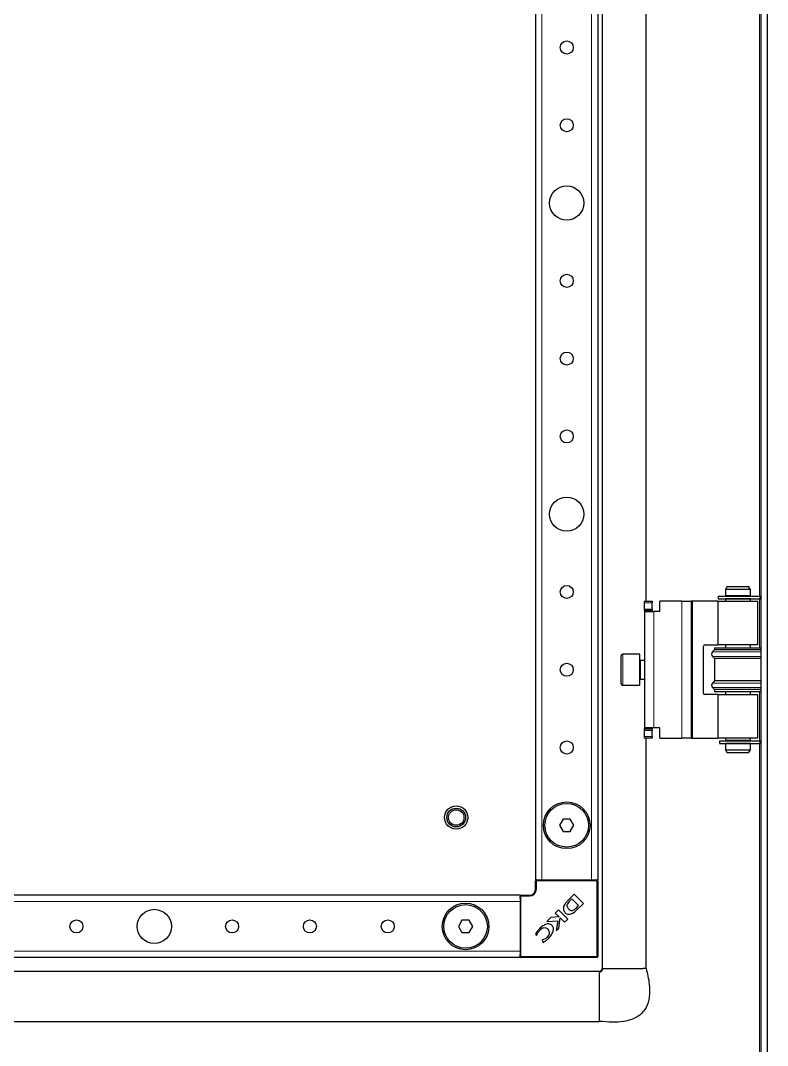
# Model space of a CAD drawing. Header units: millimetres. Extents: x -1114 to 3058, y -1920 to 1219.
# Drawn here: x -15.4 to 224.6, y -1192 to -862.6 of the extents above; entities that cross this region are included whole.
import ezdxf

# ---------------------------------------------------------------- set-up
doc = ezdxf.new("R2010")
doc.units = ezdxf.units.MM

msp = doc.modelspace()

# ---------------------------------------------------------------- linework, layer by layer
at = {"color": 7, "linetype": 'Continuous', "lineweight": 25}
for p, q in [((222.56, -1198.72), (222.56, 756.28)), ((224.56, -1198.72), (224.56, 756.28)), ((171.56, -1167.22), (171.56, 724.78)), ((150.06, 696.28), (150.06, -1138.72)), ((170.06, 696.28), (170.06, -1138.72)), ((185.56, -1049.22), (185.56, -518.22)), ((208.69, -1047.52), (208.69, -1048.42)), ((208.69, -1047.52), (208.74, -1047.52)), ((208.74, -1047.52), (222.21, -1047.52)), ((211.64, -1044.47), (211.06, -1045.47)), ((211.06, -1045.47), (211.06, -1047.47)), ((219.06, -1045.47), (211.06, -1045.47)), ((215.59, -1047.47), (211.06, -1047.47)), ((211.56, -1047.47), (211.56, -1047.52)), ((211.64, -1044.47), (218.48, -1044.47)), ((219.06, -1047.47), (215.59, -1047.47)), ((219.06, -1045.47), (218.48, -1044.47)), ((218.56, -1047.52), (218.56, -1047.47)), ((219.06, -1047.47), (219.06, -1045.47)), ((222.21, -1048.42), (222.21, -1047.52)), ((185.01, -1049.72), (185.01, -1049.22)), ((185.01, -1049.22), (187.51, -1049.22)), ((185.01, -1051.72), (185.01, -1049.72)), ((187.51, -1049.22), (187.51, -1049.72)), ((187.51, -1051.72), (187.51, -1049.72)), ((197.01, -1049.22), (190.01, -1049.22)), ((190.01, -1052.52), (190.01, -1049.22)), ((197.01, -1049.22), (200.01, -1049.22)), ((200.01, -1049.22), (200.01, -1093.22)), ((200.51, -1049.22), (200.01, -1049.22)), ((208.61, -1049.22), (200.51, -1049.22)), ((208.61, -1049.22), (208.61, -1063.22)), ((208.61, -1049.22), (221.51, -1049.22)), ((208.69, -1048.42), (208.74, -1048.42)), ((208.74, -1048.42), (222.21, -1048.42)), ((211.06, -1048.47), (211.06, -1049.22)), ((215.59, -1048.47), (211.06, -1048.47)), ((211.56, -1048.42), (211.56, -1048.47)), ((219.06, -1048.47), (215.59, -1048.47)), ((218.56, -1048.47), (218.56, -1048.42)), ((219.06, -1049.22), (219.06, -1048.47)), ((221.51, -1063.22), (221.51, -1049.22)), ((185.01, -1052.22), (185.01, -1051.72)), ((187.51, -1052.22), (185.01, -1052.22)), ((185.01, -1052.22), (185.01, -1052.52)), ((185.01, -1052.52), (188.01, -1052.52)), ((185.01, -1052.52), (185.01, -1089.92)), ((187.51, -1051.72), (187.51, -1052.22)), ((187.51, -1052.52), (187.51, -1052.22)), ((190.01, -1052.52), (188.01, -1052.52)), ((204.01, -1078.72), (204.01, -1063.72)), ((204.51, -1063.22), (208.61, -1063.22)), ((221.51, -1063.22), (208.61, -1063.22)), ((211.06, -1063.22), (211.06, -1064.22)), ((219.06, -1064.22), (219.06, -1063.22)), ((177.51, -1075.62), (177.51, -1066.82)), ((183.51, -1066.22), (178.11, -1066.22)), ((183.51, -1076.22), (183.51, -1066.22)), ((207.56, -1064.82), (206.86, -1065.5)), ((206.86, -1066.93), (207.56, -1067.62)), ((207.56, -1064.22), (207.56, -1064.82)), ((207.56, -1064.22), (222.56, -1064.22)), ((222.56, -1064.82), (207.56, -1064.82)), ((185.01, -1068.22), (183.76, -1068.22)), ((207.56, -1067.62), (207.56, -1074.82)), ((222.56, -1067.62), (207.56, -1067.62)), ((178.11, -1076.22), (183.51, -1076.22)), ((183.76, -1074.22), (185.01, -1074.22)), ((207.56, -1074.82), (206.86, -1075.5)), ((206.86, -1076.93), (207.56, -1077.62)), ((222.56, -1074.82), (207.56, -1074.82)), ((208.61, -1079.22), (204.51, -1079.22)), ((207.56, -1077.62), (207.56, -1078.22)), ((222.56, -1077.62), (207.56, -1077.62)), ((207.56, -1078.22), (222.56, -1078.22)), ((208.61, -1079.22), (208.61, -1093.22)), ((208.61, -1079.22), (221.51, -1079.22)), ((211.06, -1078.22), (211.06, -1079.22)), ((219.06, -1079.22), (219.06, -1078.22)), ((221.51, -1093.22), (221.51, -1079.22)), ((188.01, -1089.92), (185.01, -1089.92)), ((185.01, -1089.92), (185.01, -1090.22)), ((185.01, -1090.72), (185.01, -1090.22)), ((185.01, -1090.22), (187.51, -1090.22)), ((187.51, -1090.22), (187.51, -1089.92)), ((187.51, -1090.22), (187.51, -1090.72)), ((190.01, -1089.92), (188.01, -1089.92)), ((190.01, -1093.22), (190.01, -1089.92)), ((185.01, -1092.72), (185.01, -1090.72)), ((185.01, -1093.22), (185.01, -1092.72)), ((187.51, -1093.22), (185.01, -1093.22)), ((185.56, -1167.22), (185.56, -1093.22)), ((187.51, -1092.72), (187.51, -1090.72)), ((187.51, -1092.72), (187.51, -1093.22)), ((190.01, -1093.22), (197.01, -1093.22)), ((200.01, -1093.22), (197.01, -1093.22)), ((200.01, -1093.22), (200.51, -1093.22)), ((200.51, -1093.22), (208.61, -1093.22)), ((221.51, -1093.22), (208.61, -1093.22)), ((211.06, -1093.22), (211.06, -1093.97)), ((219.06, -1093.97), (219.06, -1093.22)), ((209.12, -1094.02), (209.12, -1094.92)), ((209.12, -1094.02), (209.14, -1094.02)), ((209.12, -1094.92), (209.14, -1094.92)), ((209.14, -1094.02), (209.14, -1094.92)), ((209.14, -1094.02), (209.22, -1094.02)), ((209.14, -1094.92), (209.22, -1094.92)), ((209.22, -1094.02), (222.21, -1094.02)), ((209.22, -1094.92), (222.21, -1094.92)), ((215.59, -1093.97), (211.06, -1093.97)), ((211.06, -1094.97), (211.06, -1096.97)), ((215.59, -1094.97), (211.06, -1094.97)), ((211.06, -1096.97), (211.64, -1097.97)), ((211.06, -1096.97), (215.59, -1096.97)), ((211.56, -1093.97), (211.56, -1094.02)), ((211.56, -1094.92), (211.56, -1094.97)), ((219.06, -1093.97), (215.59, -1093.97)), ((219.06, -1094.97), (215.59, -1094.97)), ((215.59, -1096.97), (219.06, -1096.97)), ((218.48, -1097.97), (219.06, -1096.97)), ((218.56, -1094.02), (218.56, -1093.97)), ((218.56, -1094.97), (218.56, -1094.92)), ((219.06, -1096.97), (219.06, -1094.97)), ((222.21, -1094.92), (222.21, -1094.02)), ((215.52, -1097.97), (211.64, -1097.97)), ((218.48, -1097.97), (215.52, -1097.97)), ((158.91, -1119.22), (157.75, -1121.22)), ((161.22, -1119.22), (158.91, -1119.22)), ((162.37, -1121.22), (161.22, -1119.22)), ((157.75, -1121.22), (158.91, -1123.22)), ((158.91, -1123.22), (161.22, -1123.22)), ((161.22, -1123.22), (162.37, -1121.22)), ((150.06, -1138.72), (150.36, -1138.72)), ((150.06, -1141.72), (150.06, -1139.02)), ((150.36, -1138.72), (151.01, -1138.72)), ((151.01, -1138.72), (152.06, -1138.72)), ((152.06, -1138.72), (168.06, -1138.72)), ((168.06, -1138.72), (169.11, -1138.72)), ((169.11, -1138.72), (169.76, -1138.72)), ((169.76, -1138.72), (170.06, -1138.72)), ((170.06, -1139.02), (170.06, -1163.42)), ((145.06, -1143.72), (-134.94, -1143.72)), ((145.06, -1143.72), (145.06, -1144.02)), ((145.06, -1144.66), (145.06, -1144.02)), ((145.06, -1144.66), (145.06, -1145.72)), ((145.06, -1145.72), (145.06, -1161.72)), ((145.36, -1143.72), (148.06, -1143.72)), ((160.56, -1145.25), (160.55, -1145.27)), ((162.45, -1143.36), (160.56, -1145.25)), ((161.71, -1144.84), (161.05, -1145.52)), ((163.89, -1147.03), (161.71, -1144.84)), ((165.41, -1146.32), (162.45, -1143.36)), ((163.42, -1148.31), (165.41, -1146.32)), ((157.45, -1148.37), (156.39, -1149.43)), ((156.39, -1149.43), (157.64, -1150.67)), ((160.41, -1151.33), (157.45, -1148.37)), ((163.17, -1147.77), (163.89, -1147.03)), ((126.41, -1151.72), (125.25, -1153.72)), ((128.72, -1151.72), (126.41, -1151.72)), ((129.87, -1153.72), (128.72, -1151.72)), ((154.98, -1150.84), (153.69, -1152.13)), ((153.69, -1152.13), (157.16, -1151.95)), ((157.64, -1150.67), (154.98, -1150.84)), ((157.16, -1151.95), (156.69, -1155.05)), ((157.49, -1154.25), (157.97, -1150.98)), ((157.97, -1150.98), (159.36, -1152.37)), ((159.36, -1152.37), (160.41, -1151.33)), ((125.25, -1153.72), (126.41, -1155.72)), ((126.41, -1155.72), (128.72, -1155.72)), ((128.72, -1155.72), (129.87, -1153.72)), ((150.06, -1156.09), (150.31, -1156.6)), ((156.69, -1155.05), (157.49, -1154.25)), ((150.31, -1156.6), (150.42, -1156.49)), ((152.26, -1158.04), (152.12, -1158.17)), ((152.12, -1158.17), (152.46, -1158.86)), ((145.06, -1161.72), (145.06, -1162.77)), ((145.06, -1163.42), (145.06, -1162.77)), ((145.06, -1163.72), (-134.94, -1163.72)), ((145.06, -1163.42), (145.06, -1163.72)), ((169.76, -1163.72), (145.36, -1163.72)), ((170.56, -1168.22), (-135.54, -1168.22)), ((170.56, -1184.22), (170.56, -1168.54)), ((171.67, -1167.22), (172.54, -1167.22)), ((172.54, -1167.22), (174.93, -1167.22)), ((174.93, -1167.22), (174.99, -1167.22)), ((174.99, -1167.22), (182.13, -1167.22)), ((182.13, -1167.22), (182.28, -1167.22)), ((182.28, -1167.22), (184.58, -1167.22)), ((-262.44, -1184.22), (170.56, -1184.22))]:
    msp.add_line(p, q, dxfattribs=at)
at = {"color": 8, "linetype": 'Continuous', "lineweight": 18}
for p, q in [((152.06, 696.28), (152.06, -1138.72)), ((168.06, 696.28), (168.06, -1138.72)), ((221.96, -519.92), (221.96, -1047.52)), ((208.74, -1047.52), (208.74, -1048.42)), ((187.51, -1049.72), (185.01, -1049.72)), ((197.01, -1049.22), (197.01, -1093.22)), ((200.51, -1093.22), (200.51, -1049.22)), ((221.96, -1048.42), (221.96, -1064.22)), ((185.01, -1051.72), (187.51, -1051.72)), ((188.01, -1052.52), (188.01, -1089.92)), ((178.11, -1066.22), (178.11, -1076.22)), ((222.56, -1065.5), (206.86, -1065.5)), ((222.56, -1066.93), (206.86, -1066.93)), ((183.76, -1068.22), (183.76, -1071.22)), ((183.76, -1071.22), (183.76, -1074.22)), ((222.56, -1075.5), (206.86, -1075.5)), ((222.56, -1076.93), (206.86, -1076.93)), ((221.96, -1078.22), (221.96, -1094.02)), ((187.51, -1090.72), (185.01, -1090.72)), ((185.01, -1092.72), (187.51, -1092.72)), ((209.22, -1094.02), (209.22, -1094.92)), ((221.96, -1094.92), (221.96, -1196.12)), ((150.06, -1139.02), (150.36, -1139.02)), ((150.36, -1139.02), (150.36, -1138.72)), ((150.36, -1139.02), (150.36, -1141.72)), ((169.76, -1139.02), (150.36, -1139.02)), ((169.76, -1139.02), (169.76, -1138.72)), ((169.76, -1163.42), (169.76, -1139.02)), ((169.76, -1139.02), (170.06, -1139.02)), ((150.06, -1141.72), (150.36, -1141.72)), ((145.06, -1145.72), (-134.94, -1145.72)), ((145.06, -1144.02), (145.36, -1144.02)), ((145.36, -1144.02), (145.36, -1143.72)), ((148.06, -1144.02), (145.36, -1144.02)), ((145.36, -1144.02), (145.36, -1163.42)), ((148.06, -1143.72), (148.06, -1144.02)), ((145.06, -1161.72), (-134.94, -1161.72)), ((145.06, -1163.42), (145.36, -1163.42)), ((145.36, -1163.42), (169.76, -1163.42)), ((145.36, -1163.72), (145.36, -1163.42)), ((169.76, -1163.42), (169.76, -1163.72)), ((169.76, -1163.42), (170.06, -1163.42))]:
    msp.add_line(p, q, dxfattribs=at)
at = {"color": 7, "linetype": 'Continuous', "lineweight": 25}
for centre, radius in [((160.06, -871.22), 2.1), ((160.06, -896.22), 2.1), ((160.06, -921.22), 5.5), ((160.06, -946.22), 2.1), ((160.06, -971.22), 2.1), ((160.06, -996.22), 2.1), ((160.06, -1021.22), 5.5), ((160.06, -1046.22), 2.1), ((160.06, -1071.22), 2.1), ((160.06, -1096.22), 2.1), ((124.56, -1118.72), 3.75), ((124.56, -1118.72), 3), ((124.56, -1118.72), 2.5), ((160.06, -1121.22), 7.5), ((160.06, -1121.22), 7), ((127.56, -1153.72), 7.5), ((27.56, -1153.72), 5.5), ((127.56, -1153.72), 7), ((2.56, -1153.72), 2.1), ((52.56, -1153.72), 2.1), ((77.56, -1153.72), 2.1), ((102.56, -1153.72), 2.1)]:
    msp.add_circle(centre, radius, dxfattribs=at)
for centre, radius, start, end in [((204.51, -1063.72), 0.5, 90, 180), ((178.11, -1066.82), 0.6, 90, 180), ((207.56, -1066.22), 1, 134.427, 225.573), ((183.76, -1067.97), 0.25, 180, 270), ((178.11, -1075.62), 0.6, 180, 270), ((183.76, -1074.47), 0.25, 90, 180), ((207.56, -1076.22), 1, 134.427, 225.573), ((204.51, -1078.72), 0.5, 180, 270), ((150.36, -1139.02), 0.3, 90, 180), ((169.76, -1139.02), 0.3, 0, 90), ((148.06, -1141.72), 2, 270, 0), ((145.36, -1144.02), 0.3, 90, 180), ((159.76, -1145.11), 4.87, 290.3445, 318.7777), ((158.99, -1143.3), 6.12, 306.9888, 313.0744), ((152.99, -1156.12), 1.94, 53.3097, 142.3464), ((152.55, -1155.72), 1.97, 308.454, 35.887), ((145.36, -1163.42), 0.3, 180, 270), ((169.76, -1163.42), 0.3, 270, 0)]:
    msp.add_arc(centre, radius, start, end, dxfattribs=at)
at = {"color": 8, "linetype": 'Continuous', "lineweight": 18}
msp.add_arc((148.06, -1141.72), 2.3, 270, 0, dxfattribs=at)
at = {"color": 7, "linetype": 'Continuous', "lineweight": 25}
for points, knots in [([(160.09, -1145.76), (159.95, -1145.91), (159.71, -1146.17), (159.5, -1146.47), (159.41, -1146.6)], [0, 0, 0, 0, 0.55183, 1, 1, 1, 1]), ([(160.55, -1145.27), (160.47, -1145.35), (160.32, -1145.51), (160.17, -1145.67), (160.09, -1145.76)], [0, 0, 0, 0, 0.486421, 1, 1, 1, 1]), ([(161.05, -1145.52), (160.86, -1145.72), (160.51, -1146.09), (160.19, -1146.63), (160.12, -1147.08), (160.19, -1147.42), (160.38, -1147.77), (160.58, -1147.98), (160.68, -1148.1)], [0, 0, 0, 0, 0.2746757, 0.5030419, 0.607381, 0.7165791, 0.8434117, 1, 1, 1, 1]), ([(159.41, -1146.6), (159.3, -1146.8), (159.1, -1147.19), (158.98, -1147.83), (159.02, -1148.42), (159.22, -1148.96), (159.58, -1149.39), (160.09, -1149.68), (160.75, -1149.8), (161.21, -1149.72), (161.45, -1149.67)], [0, 0, 0, 0, 0.138091, 0.265455, 0.384013, 0.496103, 0.605759, 0.71979, 0.847662, 1, 1, 1, 1]), ([(160.68, -1148.1), (160.78, -1148.19), (160.95, -1148.36), (161.23, -1148.54), (161.5, -1148.63), (161.83, -1148.63), (162.23, -1148.48), (162.51, -1148.29), (162.67, -1148.19)], [0, 0, 0, 0, 0.176808, 0.319231, 0.43938, 0.552395, 0.749205, 1, 1, 1, 1]), ([(155.4, -1153.46), (155.23, -1153.32), (154.9, -1153.04), (154.2, -1152.87), (153.33, -1153), (152.25, -1153.57), (151.56, -1154.21), (151.17, -1154.58)], [0, 0, 0, 0, 0.130532, 0.266031, 0.423997, 0.666819, 1, 1, 1, 1]), ([(151.17, -1154.58), (150.92, -1154.84), (150.49, -1155.31), (150.19, -1155.86), (150.06, -1156.09)], [0, 0, 0, 0, 0.577653, 1, 1, 1, 1]), ([(150.42, -1156.49), (150.56, -1156.18), (150.83, -1155.61), (151.26, -1155.15), (151.45, -1154.94)], [0, 0, 0, 0, 0.547643, 1, 1, 1, 1]), ([(154.19, -1157.62), (154.52, -1157.25), (155.14, -1156.56), (155.69, -1155.39), (155.83, -1154.44), (155.67, -1153.8), (155.49, -1153.57), (155.4, -1153.46)], [0, 0, 0, 0, 0.315674, 0.58952, 0.813199, 0.909026, 1, 1, 1, 1]), ([(153.78, -1157.26), (153.52, -1157.48), (153.07, -1157.86), (152.5, -1157.98), (152.26, -1158.04)], [0, 0, 0, 0, 0.5796082, 1, 1, 1, 1]), ([(152.46, -1158.86), (152.8, -1158.68), (153.43, -1158.34), (153.95, -1157.85), (154.19, -1157.62)], [0, 0, 0, 0, 0.5368, 1, 1, 1, 1]), ([(171.6, -1167.22), (171.58, -1167.35), (171.56, -1167.6), (171.42, -1167.8), (171.3, -1167.89), (171.25, -1167.99), (171.23, -1168.06), (171.22, -1168.12), (171.2, -1168.15), (171.18, -1168.19), (171.15, -1168.24), (171.09, -1168.29), (170.97, -1168.35), (170.78, -1168.39), (170.64, -1168.38), (170.56, -1168.38)], [0, 0, 0, 0, 0.233411, 0.418546, 0.549351, 0.595026, 0.631329, 0.647111, 0.661994, 0.676639, 0.691742, 0.725563, 0.766794, 0.872627, 1, 1, 1, 1]), ([(185.56, -1167.22), (185.97, -1168.9), (186.7, -1171.94), (186.79, -1176.25), (185.82, -1179.8), (183.77, -1182.25), (181.13, -1183.68), (178.11, -1184.42), (174.51, -1184.62), (171.95, -1184.36), (170.56, -1184.22)], [0, 0, 0, 0, 0.176067, 0.318225, 0.435596, 0.543482, 0.633889, 0.737152, 0.858183, 1, 1, 1, 1]), ([(170.56, -1168.22), (170.78, -1168.07), (171.19, -1167.8), (171.45, -1167.4), (171.56, -1167.22)], [0, 0, 0, 0, 0.556114, 1, 1, 1, 1])]:
    msp.add_open_spline(points, degree=3, knots=knots, dxfattribs=at)
msp.add_open_spline([(185.56, -1167.22), (185.52, -1167.22), (185.43, -1167.22), (184.87, -1167.22), (184.58, -1167.22)], degree=3, dxfattribs=at)

doc.saveas('drawing.dxf')
